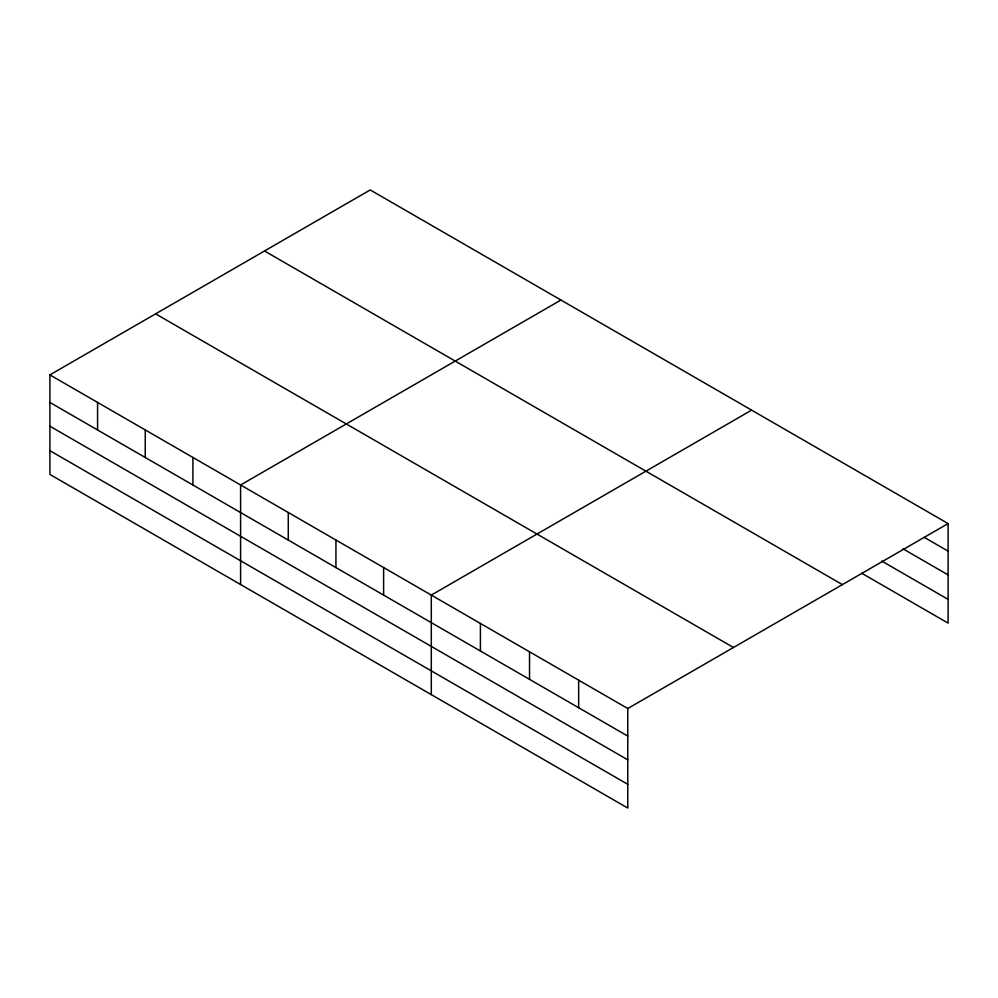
<?xml version="1.0" encoding="UTF-8"?>
<svg xmlns="http://www.w3.org/2000/svg" width="998" height="998" viewBox="0 0 998 998"><rect width="100%" height="100%" fill="white"/><g stroke="black" fill="none" stroke-linecap="round" stroke-linejoin="round"><path stroke-width="1.5" d="M627.767 759.827L627.767 708.518L49.9 374.886L49.9 474.424L627.767 808.056L627.767 759.827L49.9 426.196M861.81 573.289L948.1 623.114L948.1 523.576L370.233 189.944L49.9 374.886M560.926 300.049L240.593 484.991L240.593 584.516M751.631 410.141L431.298 595.082L431.298 694.62M627.767 708.518L948.1 523.576M924.21 537.336L948.1 551.133M902.965 548.825L948.1 574.885M881.721 561.038L948.1 599.361M264.52 250.985L842.387 584.603M155.613 313.859L733.48 647.49M49.9 402.444L627.767 736.075M49.9 450.672L627.767 784.303M578.653 680.162L578.653 707.707M529.526 651.806L529.526 679.351M480.412 623.451L480.412 650.995M383.619 567.563L383.619 595.107M335.939 540.043L335.939 567.588M288.272 512.51L288.272 540.068M192.926 457.471L192.926 485.016M145.246 429.938L145.246 457.496M97.579 402.419L97.579 429.963"/></g></svg>
